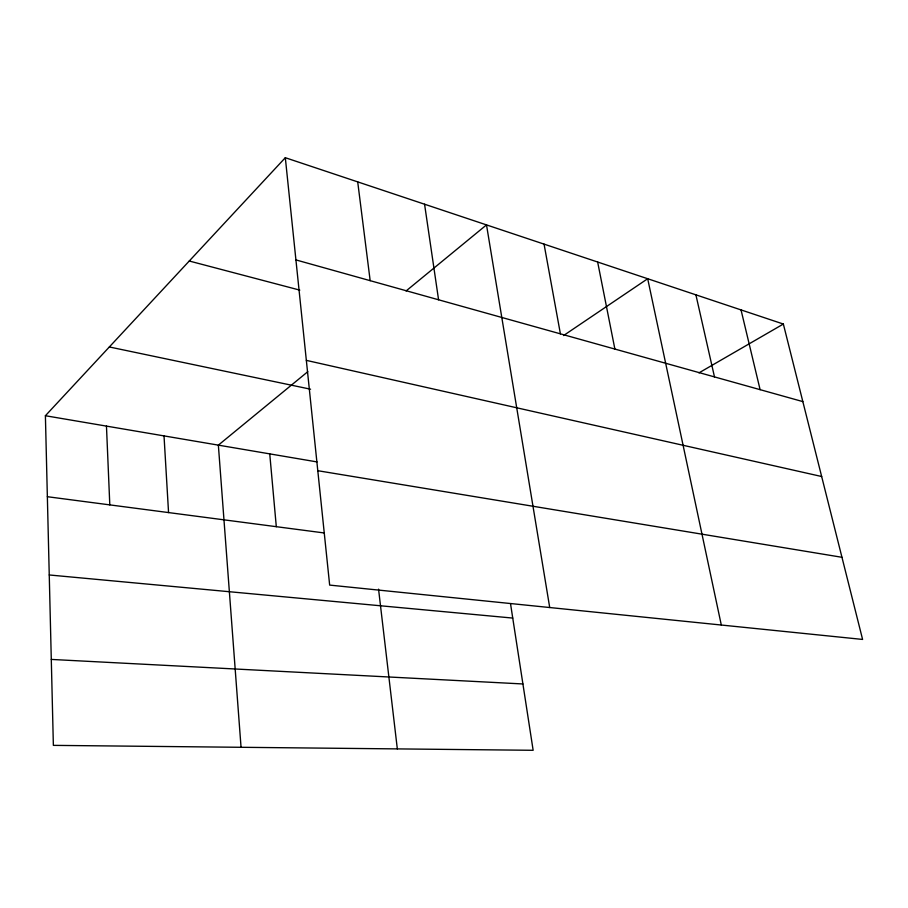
<?xml version="1.0" encoding="UTF-8"?>
<svg xmlns="http://www.w3.org/2000/svg" width="908" height="908" viewBox="0 0 908 908"><rect width="100%" height="100%" fill="white"/><g stroke="black" fill="none" stroke-linecap="round" stroke-linejoin="round"><path stroke-width="1.36" d="M510.58 604.058L533.144 750.292L53.368 745.366L45.4 415.728L285.316 157.708L783.354 324.043L862.6 639.436L329.661 585.092L285.316 157.708M307.812 371.667L218.363 445.136L241.051 747.295M406.092 290.946L486.506 224.9L549.715 607.531M563.573 335.551L647.688 278.733L721.304 625.033M698.978 372.87L783.354 324.043M51.291 659.424L522.906 683.962M49.248 574.968L512.736 618.076M47.364 496.71L324.428 532.985M317.789 470.707L841.966 557.296M45.4 415.728L317.006 461.911M109.346 346.969L310.581 389.203M306.348 360.374L821.672 476.518M189.261 261.016L299.81 290.129M295.929 259.915L802.854 401.608M741.03 309.9L760.11 389.668M695.903 294.839L714.482 376.911M597.646 262.015L614.886 349.069M544.051 244.116L560.406 333.849M424.569 204.221L438.575 299.788M357.707 181.884L370.169 280.674M378.557 589.156L397.329 748.896M269.744 453.875L276.304 526.685M164.019 435.897L168.559 512.577M106.463 426.113L109.8 504.893"/></g></svg>
